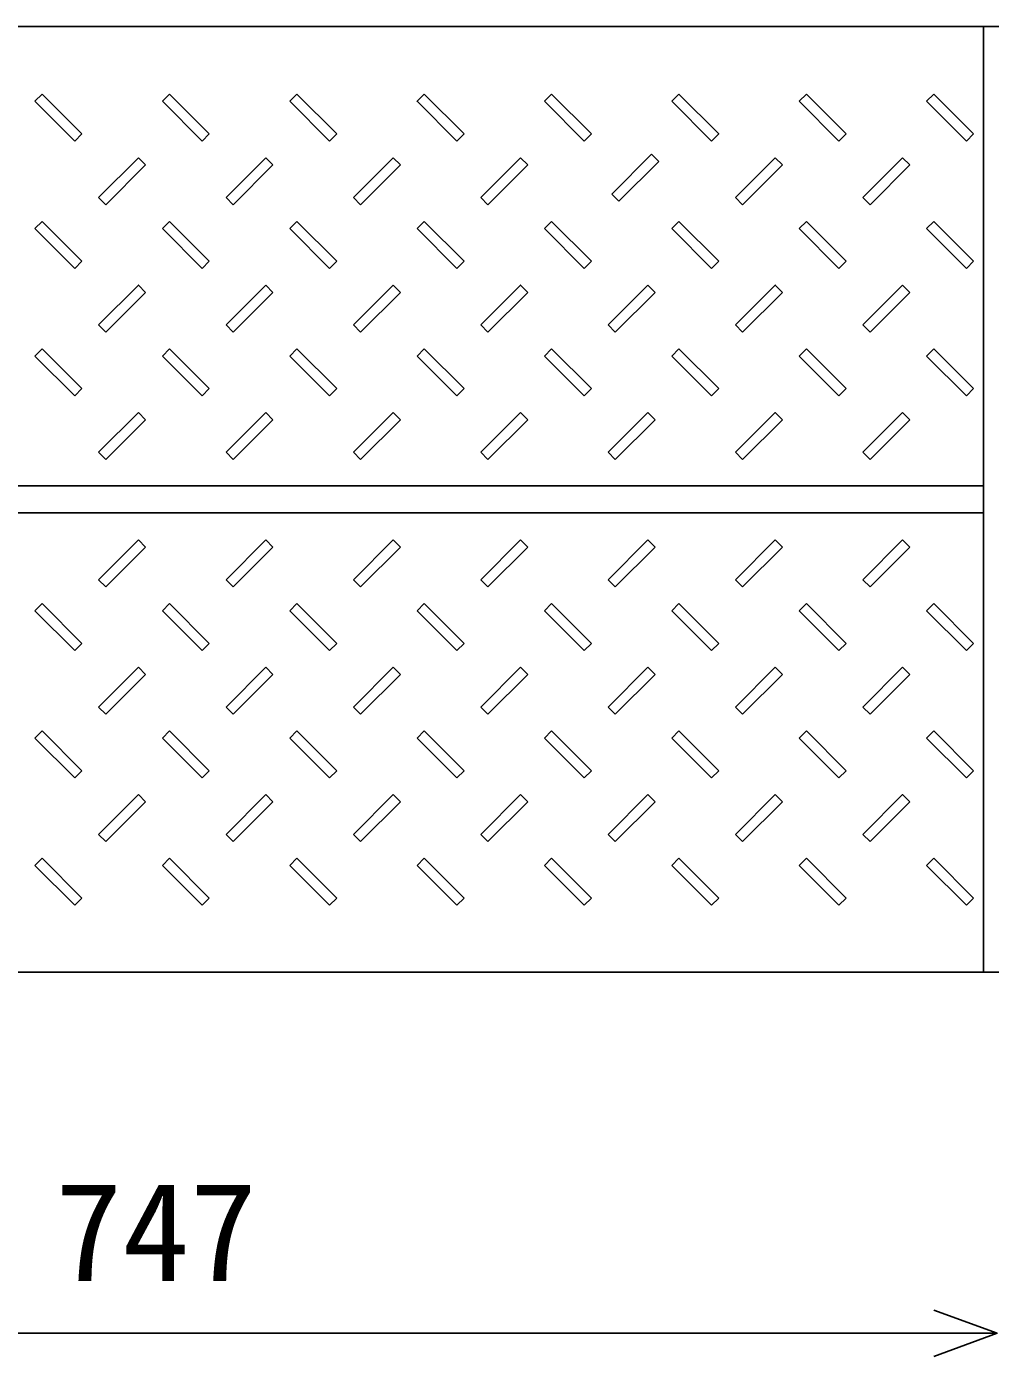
# Model space of a CAD drawing. Units: millimetres, scale not verified. Extents: x -16800 to 16800, y -5940 to 5940.
# Drawn here: x -12805 to -12377, y 638 to 1228 of the extents above; entities that cross this region are included whole.
import ezdxf
from ezdxf.enums import TextEntityAlignment as Align

# ---------------------------------------------------------------- set-up
doc = ezdxf.new("R2010")
doc.units = ezdxf.units.MM
doc.header["$LTSCALE"] = 20
for name, color, linetype, lineweight in [('0-0_DIM', 7, 'Continuous', 25), ('0-2_HATCH', 6, 'Continuous', 25), ('0-5_OUTLINE', 3, 'Continuous', 25)]:
    doc.layers.add(name, color=color, linetype=linetype, lineweight=lineweight)
doc.styles.add('ＭＳ ゴシック', font='')
doc.styles.get('ＭＳ ゴシック').set_extended_font_data('MS Gothic')

msp = doc.modelspace()

# ---------------------------------------------------------------- linework, layer by layer
at = {"layer": '0-0_DIM'}
msp.add_line((-12374.21, 647.86), (-13121.21, 647.86), dxfattribs=at)
msp.add_lwpolyline([(-12402.4, 658.13), (-12374.21, 647.86), (-12402.4, 637.6)], dxfattribs=at)
at = {"layer": '0-2_HATCH'}
for p, q in [((-12380.21, 808.29), (-12380.21, 1228.29)), ((-12380.21, 1228.29), (-11864.21, 1228.29)), ((-12380.21, 808.29), (-11864.21, 808.29))]:
    msp.add_line(p, q, dxfattribs=at)
at = {"layer": '0-5_OUTLINE'}
for p, q in [((-12380.21, 1228.29), (-13121.21, 1228.29)), ((-12798.37, 1198.29), (-12801.55, 1195.11)), ((-12801.55, 1195.11), (-12783.87, 1177.43)), ((-12798.37, 1198.29), (-12780.69, 1180.61)), ((-12741.8, 1198.29), (-12744.98, 1195.11)), ((-12744.98, 1195.11), (-12727.3, 1177.43)), ((-12741.8, 1198.29), (-12724.12, 1180.61)), ((-12685.23, 1198.29), (-12688.41, 1195.11)), ((-12688.41, 1195.11), (-12670.74, 1177.43)), ((-12685.23, 1198.29), (-12667.55, 1180.61)), ((-12628.66, 1198.29), (-12610.99, 1180.61)), ((-12572.09, 1198.29), (-12575.28, 1195.11)), ((-12575.28, 1195.11), (-12557.6, 1177.43)), ((-12572.09, 1198.29), (-12554.42, 1180.61)), ((-12515.53, 1198.29), (-12518.71, 1195.11)), ((-12518.71, 1195.11), (-12501.03, 1177.43)), ((-12458.96, 1198.29), (-12462.14, 1195.11)), ((-12462.14, 1195.11), (-12444.46, 1177.43)), ((-12458.96, 1198.29), (-12441.28, 1180.61)), ((-12402.39, 1198.29), (-12405.57, 1195.11)), ((-12405.57, 1195.11), (-12387.89, 1177.43)), ((-12402.39, 1198.29), (-12384.71, 1180.61)), ((-12780.69, 1180.61), (-12783.87, 1177.43)), ((-12724.12, 1180.61), (-12727.3, 1177.43)), ((-12667.55, 1180.61), (-12670.74, 1177.43)), ((-12610.99, 1180.61), (-12614.17, 1177.43)), ((-12554.42, 1180.61), (-12557.6, 1177.43)), ((-12441.28, 1180.61), (-12444.46, 1177.43)), ((-12384.71, 1180.61), (-12387.89, 1177.43)), ((-12773.27, 1152.33), (-12755.59, 1170)), ((-12755.59, 1170), (-12752.41, 1166.82)), ((-12716.7, 1152.33), (-12699.02, 1170)), ((-12699.02, 1170), (-12695.84, 1166.82)), ((-12660.13, 1152.33), (-12642.45, 1170)), ((-12642.45, 1170), (-12639.27, 1166.82)), ((-12603.56, 1152.33), (-12585.88, 1170)), ((-12585.88, 1170), (-12582.7, 1166.82)), ((-12545.4, 1153.92), (-12527.72, 1171.6)), ((-12527.72, 1171.6), (-12524.54, 1168.41)), ((-12490.42, 1152.33), (-12472.75, 1170)), ((-12472.75, 1170), (-12469.56, 1166.82)), ((-12433.86, 1152.33), (-12416.18, 1170)), ((-12416.18, 1170), (-12413, 1166.82)), ((-12770.08, 1149.15), (-12752.41, 1166.82)), ((-12713.52, 1149.15), (-12695.84, 1166.82)), ((-12656.95, 1149.15), (-12639.27, 1166.82)), ((-12600.38, 1149.15), (-12582.7, 1166.82)), ((-12542.22, 1150.74), (-12524.54, 1168.41)), ((-12487.24, 1149.15), (-12469.56, 1166.82)), ((-12430.67, 1149.15), (-12413, 1166.82)), ((-12773.27, 1152.33), (-12770.08, 1149.15)), ((-12716.7, 1152.33), (-12713.52, 1149.15)), ((-12660.13, 1152.33), (-12656.95, 1149.15)), ((-12603.56, 1152.33), (-12600.38, 1149.15)), ((-12545.4, 1153.92), (-12542.22, 1150.74)), ((-12490.42, 1152.33), (-12487.24, 1149.15)), ((-12433.86, 1152.33), (-12430.67, 1149.15)), ((-12798.37, 1141.72), (-12801.55, 1138.54)), ((-12798.37, 1141.72), (-12780.69, 1124.04)), ((-12744.98, 1138.54), (-12741.8, 1141.72)), ((-12724.12, 1124.04), (-12741.8, 1141.72)), ((-12688.41, 1138.54), (-12685.23, 1141.72)), ((-12667.55, 1124.04), (-12685.23, 1141.72)), ((-12631.85, 1138.54), (-12628.66, 1141.72)), ((-12610.99, 1124.04), (-12628.66, 1141.72)), ((-12572.09, 1141.72), (-12575.28, 1138.54)), ((-12572.09, 1141.72), (-12554.42, 1124.04)), ((-12515.53, 1141.72), (-12518.71, 1138.54)), ((-12515.53, 1141.72), (-12497.85, 1124.04)), ((-12458.96, 1141.72), (-12462.14, 1138.54)), ((-12458.96, 1141.72), (-12441.28, 1124.04)), ((-12405.57, 1138.54), (-12402.39, 1141.72)), ((-12384.71, 1124.04), (-12402.39, 1141.72)), ((-12801.55, 1138.54), (-12783.87, 1120.86)), ((-12727.3, 1120.86), (-12744.98, 1138.54)), ((-12670.74, 1120.86), (-12688.41, 1138.54)), ((-12614.17, 1120.86), (-12631.85, 1138.54)), ((-12575.28, 1138.54), (-12557.6, 1120.86)), ((-12518.71, 1138.54), (-12501.03, 1120.86)), ((-12462.14, 1138.54), (-12444.46, 1120.86)), ((-12387.89, 1120.86), (-12405.57, 1138.54)), ((-12780.69, 1124.04), (-12783.87, 1120.86)), ((-12727.3, 1120.86), (-12724.12, 1124.04)), ((-12670.74, 1120.86), (-12667.55, 1124.04)), ((-12614.17, 1120.86), (-12610.99, 1124.04)), ((-12554.42, 1124.04), (-12557.6, 1120.86)), ((-12497.85, 1124.04), (-12501.03, 1120.86)), ((-12441.28, 1124.04), (-12444.46, 1120.86)), ((-12387.89, 1120.86), (-12384.71, 1124.04)), ((-12716.7, 1095.76), (-12699.02, 1113.44)), ((-12699.02, 1113.44), (-12695.84, 1110.25)), ((-12660.13, 1095.76), (-12642.45, 1113.44)), ((-12642.45, 1113.44), (-12639.27, 1110.25)), ((-12546.99, 1095.76), (-12529.31, 1113.44)), ((-12529.31, 1113.44), (-12526.13, 1110.25)), ((-12433.86, 1095.76), (-12416.18, 1113.44)), ((-12416.18, 1113.44), (-12413, 1110.25)), ((-12770.08, 1092.58), (-12752.41, 1110.25)), ((-12713.52, 1092.58), (-12695.84, 1110.25)), ((-12656.95, 1092.58), (-12639.27, 1110.25)), ((-12600.38, 1092.58), (-12582.7, 1110.25)), ((-12543.81, 1092.58), (-12526.13, 1110.25)), ((-12487.24, 1092.58), (-12469.56, 1110.25)), ((-12430.67, 1092.58), (-12413, 1110.25)), ((-12773.27, 1095.76), (-12770.08, 1092.58)), ((-12716.7, 1095.76), (-12713.52, 1092.58)), ((-12660.13, 1095.76), (-12656.95, 1092.58)), ((-12603.56, 1095.76), (-12600.38, 1092.58)), ((-12546.99, 1095.76), (-12543.81, 1092.58)), ((-12490.42, 1095.76), (-12487.24, 1092.58)), ((-12433.86, 1095.76), (-12430.67, 1092.58)), ((-12798.37, 1085.15), (-12801.55, 1081.97)), ((-12801.55, 1081.97), (-12783.87, 1064.29)), ((-12798.37, 1085.15), (-12780.69, 1067.47)), ((-12741.8, 1085.15), (-12744.98, 1081.97)), ((-12744.98, 1081.97), (-12727.3, 1064.29)), ((-12741.8, 1085.15), (-12724.12, 1067.47)), ((-12685.23, 1085.15), (-12688.41, 1081.97)), ((-12688.41, 1081.97), (-12670.74, 1064.29)), ((-12685.23, 1085.15), (-12667.55, 1067.47)), ((-12628.66, 1085.15), (-12631.85, 1081.97)), ((-12631.85, 1081.97), (-12614.17, 1064.29)), ((-12628.66, 1085.15), (-12610.99, 1067.47)), ((-12572.09, 1085.15), (-12575.28, 1081.97)), ((-12575.28, 1081.97), (-12557.6, 1064.29)), ((-12572.09, 1085.15), (-12554.42, 1067.47)), ((-12515.53, 1085.15), (-12518.71, 1081.97)), ((-12518.71, 1081.97), (-12501.03, 1064.29)), ((-12515.53, 1085.15), (-12497.85, 1067.47)), ((-12458.96, 1085.15), (-12462.14, 1081.97)), ((-12462.14, 1081.97), (-12444.46, 1064.29)), ((-12458.96, 1085.15), (-12441.28, 1067.47)), ((-12402.39, 1085.15), (-12405.57, 1081.97)), ((-12405.57, 1081.97), (-12387.89, 1064.29)), ((-12402.39, 1085.15), (-12384.71, 1067.47)), ((-12780.69, 1067.47), (-12783.87, 1064.29)), ((-12724.12, 1067.47), (-12727.3, 1064.29)), ((-12667.55, 1067.47), (-12670.74, 1064.29)), ((-12610.99, 1067.47), (-12614.17, 1064.29)), ((-12554.42, 1067.47), (-12557.6, 1064.29)), ((-12497.85, 1067.47), (-12501.03, 1064.29)), ((-12441.28, 1067.47), (-12444.46, 1064.29)), ((-12384.71, 1067.47), (-12387.89, 1064.29)), ((-12773.27, 1039.19), (-12755.59, 1056.87)), ((-12770.08, 1036.01), (-12752.41, 1053.69)), ((-12755.59, 1056.87), (-12752.41, 1053.69)), ((-12716.7, 1039.19), (-12699.02, 1056.87)), ((-12713.52, 1036.01), (-12695.84, 1053.69)), ((-12699.02, 1056.87), (-12695.84, 1053.69)), ((-12660.13, 1039.19), (-12642.45, 1056.87)), ((-12656.95, 1036.01), (-12639.27, 1053.69)), ((-12642.45, 1056.87), (-12639.27, 1053.69)), ((-12603.56, 1039.19), (-12585.88, 1056.87)), ((-12600.38, 1036.01), (-12582.7, 1053.69)), ((-12585.88, 1056.87), (-12582.7, 1053.69)), ((-12546.99, 1039.19), (-12529.31, 1056.87)), ((-12543.81, 1036.01), (-12526.13, 1053.69)), ((-12529.31, 1056.87), (-12526.13, 1053.69)), ((-12487.24, 1036.01), (-12469.56, 1053.69)), ((-12433.86, 1039.19), (-12416.18, 1056.87)), ((-12430.67, 1036.01), (-12413, 1053.69)), ((-12416.18, 1056.87), (-12413, 1053.69)), ((-12773.27, 1039.19), (-12770.08, 1036.01)), ((-12716.7, 1039.19), (-12713.52, 1036.01)), ((-12660.13, 1039.19), (-12656.95, 1036.01)), ((-12603.56, 1039.19), (-12600.38, 1036.01)), ((-12546.99, 1039.19), (-12543.81, 1036.01)), ((-12490.42, 1039.19), (-12487.24, 1036.01)), ((-12433.86, 1039.19), (-12430.67, 1036.01)), ((-13121.21, 1024.29), (-12380.21, 1024.29)), ((-13121.21, 1012.29), (-12380.21, 1012.29)), ((-12773.27, 982.62), (-12755.59, 1000.3)), ((-12755.59, 1000.3), (-12752.41, 997.12)), ((-12716.7, 982.62), (-12699.02, 1000.3)), ((-12699.02, 1000.3), (-12695.84, 997.12)), ((-12660.13, 982.62), (-12642.45, 1000.3)), ((-12642.45, 1000.3), (-12639.27, 997.12)), ((-12603.56, 982.62), (-12585.88, 1000.3)), ((-12585.88, 1000.3), (-12582.7, 997.12)), ((-12546.99, 982.62), (-12529.31, 1000.3)), ((-12529.31, 1000.3), (-12526.13, 997.12)), ((-12490.42, 982.62), (-12472.75, 1000.3)), ((-12472.75, 1000.3), (-12469.56, 997.12)), ((-12433.86, 982.62), (-12416.18, 1000.3)), ((-12416.18, 1000.3), (-12413, 997.12)), ((-12770.08, 979.44), (-12752.41, 997.12)), ((-12713.52, 979.44), (-12695.84, 997.12)), ((-12656.95, 979.44), (-12639.27, 997.12)), ((-12600.38, 979.44), (-12582.7, 997.12)), ((-12543.81, 979.44), (-12526.13, 997.12)), ((-12487.24, 979.44), (-12469.56, 997.12)), ((-12430.67, 979.44), (-12413, 997.12)), ((-12773.27, 982.62), (-12770.08, 979.44)), ((-12716.7, 982.62), (-12713.52, 979.44)), ((-12660.13, 982.62), (-12656.95, 979.44)), ((-12603.56, 982.62), (-12600.38, 979.44)), ((-12546.99, 982.62), (-12543.81, 979.44)), ((-12490.42, 982.62), (-12487.24, 979.44)), ((-12433.86, 982.62), (-12430.67, 979.44)), ((-12798.37, 972.02), (-12801.55, 968.83)), ((-12801.55, 968.83), (-12783.87, 951.16)), ((-12798.37, 972.02), (-12780.69, 954.34)), ((-12744.98, 968.83), (-12741.8, 972.02)), ((-12727.3, 951.16), (-12744.98, 968.83)), ((-12724.12, 954.34), (-12741.8, 972.02)), ((-12688.41, 968.83), (-12685.23, 972.02)), ((-12670.74, 951.16), (-12688.41, 968.83)), ((-12667.55, 954.34), (-12685.23, 972.02)), ((-12631.85, 968.83), (-12628.66, 972.02)), ((-12614.17, 951.16), (-12631.85, 968.83)), ((-12610.99, 954.34), (-12628.66, 972.02)), ((-12572.09, 972.02), (-12575.28, 968.83)), ((-12575.28, 968.83), (-12557.6, 951.16)), ((-12572.09, 972.02), (-12554.42, 954.34)), ((-12515.53, 972.02), (-12518.71, 968.83)), ((-12518.71, 968.83), (-12501.03, 951.16)), ((-12515.53, 972.02), (-12497.85, 954.34)), ((-12462.14, 968.83), (-12458.96, 972.02)), ((-12444.46, 951.16), (-12462.14, 968.83)), ((-12441.28, 954.34), (-12458.96, 972.02)), ((-12405.57, 968.83), (-12402.39, 972.02)), ((-12387.89, 951.16), (-12405.57, 968.83)), ((-12384.71, 954.34), (-12402.39, 972.02)), ((-12780.69, 954.34), (-12783.87, 951.16)), ((-12727.3, 951.16), (-12724.12, 954.34)), ((-12670.74, 951.16), (-12667.55, 954.34)), ((-12614.17, 951.16), (-12610.99, 954.34)), ((-12554.42, 954.34), (-12557.6, 951.16)), ((-12497.85, 954.34), (-12501.03, 951.16)), ((-12444.46, 951.16), (-12441.28, 954.34)), ((-12387.89, 951.16), (-12384.71, 954.34)), ((-12773.27, 926.05), (-12755.59, 943.73)), ((-12770.08, 922.87), (-12752.41, 940.55)), ((-12755.59, 943.73), (-12752.41, 940.55)), ((-12716.7, 926.05), (-12699.02, 943.73)), ((-12713.52, 922.87), (-12695.84, 940.55)), ((-12699.02, 943.73), (-12695.84, 940.55)), ((-12660.13, 926.05), (-12642.45, 943.73)), ((-12656.95, 922.87), (-12639.27, 940.55)), ((-12642.45, 943.73), (-12639.27, 940.55)), ((-12603.56, 926.05), (-12585.88, 943.73)), ((-12600.38, 922.87), (-12582.7, 940.55)), ((-12585.88, 943.73), (-12582.7, 940.55)), ((-12546.99, 926.05), (-12529.31, 943.73)), ((-12543.81, 922.87), (-12526.13, 940.55)), ((-12529.31, 943.73), (-12526.13, 940.55)), ((-12490.42, 926.05), (-12472.75, 943.73)), ((-12487.24, 922.87), (-12469.56, 940.55)), ((-12472.75, 943.73), (-12469.56, 940.55)), ((-12433.86, 926.05), (-12416.18, 943.73)), ((-12430.67, 922.87), (-12413, 940.55)), ((-12416.18, 943.73), (-12413, 940.55)), ((-12773.27, 926.05), (-12770.08, 922.87)), ((-12716.7, 926.05), (-12713.52, 922.87)), ((-12660.13, 926.05), (-12656.95, 922.87)), ((-12603.56, 926.05), (-12600.38, 922.87)), ((-12546.99, 926.05), (-12543.81, 922.87)), ((-12490.42, 926.05), (-12487.24, 922.87)), ((-12433.86, 926.05), (-12430.67, 922.87)), ((-12798.37, 915.45), (-12801.55, 912.26)), ((-12801.55, 912.26), (-12783.87, 894.59)), ((-12798.37, 915.45), (-12780.69, 897.77)), ((-12741.8, 915.45), (-12744.98, 912.26)), ((-12744.98, 912.26), (-12727.3, 894.59)), ((-12741.8, 915.45), (-12724.12, 897.77)), ((-12685.23, 915.45), (-12688.41, 912.26)), ((-12688.41, 912.26), (-12670.74, 894.59)), ((-12685.23, 915.45), (-12667.55, 897.77)), ((-12628.66, 915.45), (-12631.85, 912.26)), ((-12631.85, 912.26), (-12614.17, 894.59)), ((-12628.66, 915.45), (-12610.99, 897.77)), ((-12572.09, 915.45), (-12575.28, 912.26)), ((-12575.28, 912.26), (-12557.6, 894.59)), ((-12572.09, 915.45), (-12554.42, 897.77)), ((-12515.53, 915.45), (-12518.71, 912.26)), ((-12518.71, 912.26), (-12501.03, 894.59)), ((-12515.53, 915.45), (-12497.85, 897.77)), ((-12458.96, 915.45), (-12462.14, 912.26)), ((-12462.14, 912.26), (-12444.46, 894.59)), ((-12458.96, 915.45), (-12441.28, 897.77)), ((-12402.39, 915.45), (-12405.57, 912.26)), ((-12405.57, 912.26), (-12387.89, 894.59)), ((-12402.39, 915.45), (-12384.71, 897.77)), ((-12780.69, 897.77), (-12783.87, 894.59)), ((-12724.12, 897.77), (-12727.3, 894.59)), ((-12667.55, 897.77), (-12670.74, 894.59)), ((-12610.99, 897.77), (-12614.17, 894.59)), ((-12554.42, 897.77), (-12557.6, 894.59)), ((-12497.85, 897.77), (-12501.03, 894.59)), ((-12441.28, 897.77), (-12444.46, 894.59)), ((-12384.71, 897.77), (-12387.89, 894.59)), ((-12773.27, 869.48), (-12755.59, 887.16)), ((-12755.59, 887.16), (-12752.41, 883.98)), ((-12716.7, 869.48), (-12699.02, 887.16)), ((-12699.02, 887.16), (-12695.84, 883.98)), ((-12660.13, 869.48), (-12642.45, 887.16)), ((-12642.45, 887.16), (-12639.27, 883.98)), ((-12603.56, 869.48), (-12585.88, 887.16)), ((-12585.88, 887.16), (-12582.7, 883.98)), ((-12546.99, 869.48), (-12529.31, 887.16)), ((-12529.31, 887.16), (-12526.13, 883.98)), ((-12490.42, 869.48), (-12472.75, 887.16)), ((-12472.75, 887.16), (-12469.56, 883.98)), ((-12770.08, 866.3), (-12752.41, 883.98)), ((-12713.52, 866.3), (-12695.84, 883.98)), ((-12656.95, 866.3), (-12639.27, 883.98)), ((-12600.38, 866.3), (-12582.7, 883.98)), ((-12543.81, 866.3), (-12526.13, 883.98)), ((-12487.24, 866.3), (-12469.56, 883.98)), ((-12430.67, 866.3), (-12413, 883.98)), ((-12773.27, 869.48), (-12770.08, 866.3)), ((-12716.7, 869.48), (-12713.52, 866.3)), ((-12660.13, 869.48), (-12656.95, 866.3)), ((-12603.56, 869.48), (-12600.38, 866.3)), ((-12546.99, 869.48), (-12543.81, 866.3)), ((-12490.42, 869.48), (-12487.24, 866.3)), ((-12433.86, 869.48), (-12430.67, 866.3)), ((-12798.37, 858.88), (-12801.55, 855.7)), ((-12798.37, 858.88), (-12780.69, 841.2)), ((-12741.8, 858.88), (-12744.98, 855.7)), ((-12741.8, 858.88), (-12724.12, 841.2)), ((-12685.23, 858.88), (-12688.41, 855.7)), ((-12685.23, 858.88), (-12667.55, 841.2)), ((-12628.66, 858.88), (-12631.85, 855.7)), ((-12628.66, 858.88), (-12610.99, 841.2)), ((-12572.09, 858.88), (-12575.28, 855.7)), ((-12572.09, 858.88), (-12554.42, 841.2)), ((-12515.53, 858.88), (-12518.71, 855.7)), ((-12515.53, 858.88), (-12497.85, 841.2)), ((-12458.96, 858.88), (-12462.14, 855.7)), ((-12458.96, 858.88), (-12441.28, 841.2)), ((-12402.39, 858.88), (-12405.57, 855.7)), ((-12402.39, 858.88), (-12384.71, 841.2)), ((-12801.55, 855.7), (-12783.87, 838.02)), ((-12744.98, 855.7), (-12727.3, 838.02)), ((-12688.41, 855.7), (-12670.74, 838.02)), ((-12631.85, 855.7), (-12614.17, 838.02)), ((-12575.28, 855.7), (-12557.6, 838.02)), ((-12518.71, 855.7), (-12501.03, 838.02)), ((-12462.14, 855.7), (-12444.46, 838.02)), ((-12405.57, 855.7), (-12387.89, 838.02)), ((-12780.69, 841.2), (-12783.87, 838.02)), ((-12724.12, 841.2), (-12727.3, 838.02)), ((-12667.55, 841.2), (-12670.74, 838.02)), ((-12610.99, 841.2), (-12614.17, 838.02)), ((-12554.42, 841.2), (-12557.6, 838.02)), ((-12497.85, 841.2), (-12501.03, 838.02)), ((-12441.28, 841.2), (-12444.46, 838.02)), ((-12384.71, 841.2), (-12387.89, 838.02)), ((-12380.21, 808.29), (-13121.21, 808.29))]:
    msp.add_line(p, q, dxfattribs=at)
for points in [[(-12628.66, 1198.29), (-12631.85, 1195.11), (-12614.17, 1177.43)], [(-12515.53, 1198.29), (-12497.85, 1180.61), (-12501.03, 1177.43)], [(-12773.27, 1095.76), (-12755.59, 1113.44), (-12752.41, 1110.25)], [(-12603.56, 1095.76), (-12585.88, 1113.44), (-12582.7, 1110.25)], [(-12490.42, 1095.76), (-12472.75, 1113.44), (-12469.56, 1110.25)], [(-12490.42, 1039.19), (-12472.75, 1056.87), (-12469.56, 1053.69)], [(-12433.86, 869.48), (-12416.18, 887.16), (-12413, 883.98)]]:
    msp.add_lwpolyline(points, dxfattribs=at)

# ---------------------------------------------------------------- texts
at = {"layer": '0-0_DIM', "style": 'ＭＳ ゴシック'}
msp.add_text('747', height=43.99, dxfattribs=at).set_placement((-12792.71, 657.86), align=Align.BOTTOM_LEFT)

doc.saveas('drawing.dxf')
